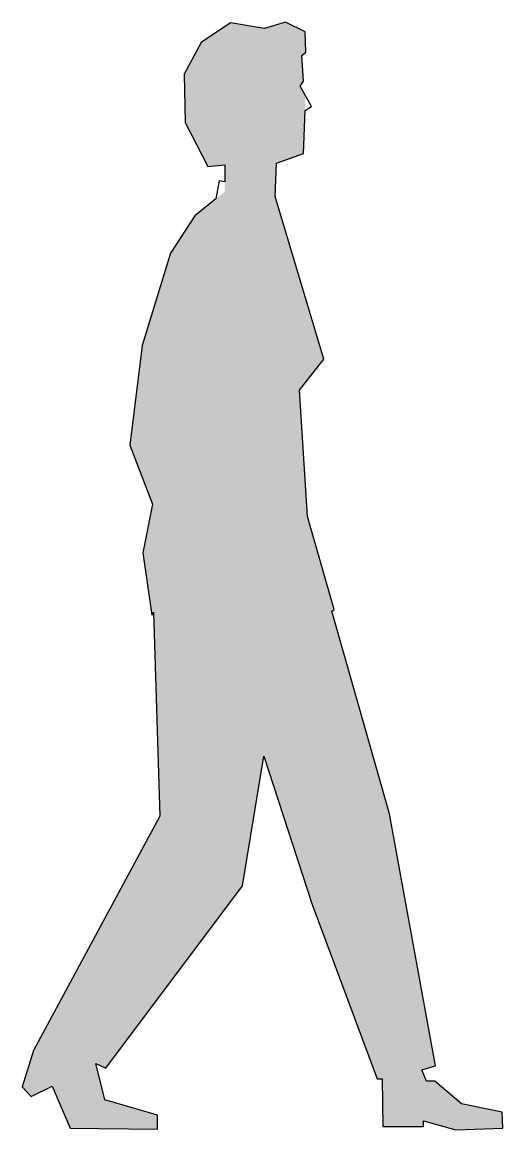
# Model space of a CAD drawing. Extents: x 6023 to 6733, y -6562 to -4925.
import ezdxf

# ---------------------------------------------------------------- set-up
doc = ezdxf.new("R2010")
doc.units = 0
doc.layers.get('0').update_dxf_attribs({"linetype": 'CONTINUOUS'})

# ---------------------------------------------------------------- blocks, each defined once
blk = doc.blocks.new('*U0')
at = {"linetype": 'CONTINUOUS'}
for points in [[(6331.1, -4926.4), (6288, -4955.1), (6381.4, -4934.7)], [(6412.5, -4925.2), (6381.4, -4934.7), (6441.3, -4939.5)], [(6381.4, -4934.7), (6288, -4955.1), (6441.3, -4939.5)], [(6441.3, -4939.5), (6288, -4955.1), (6442.4, -4969.5)], [(6288, -4955.1), (6262.8, -5001.8), (6442.4, -4969.5)], [(6442.4, -4969.5), (6262.8, -5001.8), (6436.5, -4974.3)], [(6436.5, -4974.3), (6262.8, -5001.8), (6438.9, -5012.6)], [(6262.8, -5001.8), (6264, -5073.7), (6438.9, -5012.6)], [(6438.9, -5012.6), (6264, -5073.7), (6434.1, -5019.8)], [(6434.1, -5019.8), (6264, -5073.7), (6442.1, -5034.1)], [(6442.1, -5034.1), (6264, -5073.7), (6438.9, -5119.2)], [(6264, -5073.7), (6297.5, -5138.3), (6438.9, -5119.2)], [(6438.9, -5119.2), (6297.5, -5138.3), (6322.7, -5135.9)], [(6438.9, -5119.2), (6322.7, -5135.9), (6399.3, -5133.5)], [(6399.3, -5133.5), (6322.7, -5135.9), (6396.9, -5182.6)], [(6322.7, -5135.9), (6322.7, -5175.6), (6396.9, -5182.6)], [(6322.7, -5175.6), (6278.4, -5211.4), (6396.9, -5182.6)], [(6396.9, -5182.6), (6278.4, -5211.4), (6468.8, -5423.3)], [(6278.4, -5211.4), (6242.5, -5266.5), (6468.8, -5423.3)], [(6242.5, -5266.5), (6200.5, -5403), (6468.8, -5423.3)], [(6200.5, -5403), (6182.6, -5550.3), (6468.8, -5423.3)], [(6468.8, -5423.3), (6182.6, -5550.3), (6432.9, -5468.8)], [(6432.9, -5468.8), (6182.6, -5550.3), (6444.8, -5655.7)], [(6182.6, -5550.3), (6216.1, -5637.7), (6444.8, -5655.7)], [(6216.1, -5637.7), (6201.7, -5709.6), (6444.8, -5655.7)], [(6444.8, -5655.7), (6201.7, -5709.6), (6484.4, -5793.4)], [(6201.7, -5709.6), (6217.3, -5797), (6484.4, -5793.4)], [(6201.7, -5709.6), (6214.9, -5801.8), (6217.3, -5797)], [(6484.4, -5793.4), (6217.3, -5797), (6480.8, -5795.8)], [(6480.8, -5795.8), (6217.3, -5797), (6380.2, -6010.1)], [(6217.3, -5797), (6226.9, -6098.8), (6380.2, -6010.1)], [(6480.8, -5795.8), (6380.2, -6010.1), (6565.8, -6095.2)], [(6380.2, -6010.1), (6226.9, -6098.8), (6349, -6201.7)], [(6380.2, -6010.1), (6452, -6229.3), (6565.8, -6095.2)], [(6226.9, -6098.8), (6040.1, -6444.8), (6349, -6201.7)], [(6565.8, -6095.2), (6452, -6229.3), (6634.1, -6467.6)], [(6349, -6201.7), (6040.1, -6444.8), (6132.3, -6464)], [(6349, -6201.7), (6132.3, -6464), (6146.7, -6471.2)], [(6452, -6229.3), (6547.8, -6486.8), (6634.1, -6467.6)], [(6040.1, -6444.8), (6023.3, -6498.7), (6067.6, -6497.5)], [(6040.1, -6444.8), (6067.6, -6497.5), (6132.3, -6464)], [(6132.3, -6464), (6067.6, -6497.5), (6145.5, -6517.9)], [(6634.1, -6467.6), (6547.8, -6486.8), (6613.7, -6473.6)], [(6613.7, -6473.6), (6547.8, -6486.8), (6555, -6486.8)], [(6613.7, -6473.6), (6555, -6486.8), (6620.9, -6490.3)], [(6067.6, -6497.5), (6023.3, -6498.7), (6036.5, -6513.1)], [(6067.6, -6497.5), (6094, -6559.8), (6145.5, -6517.9)], [(6555, -6486.8), (6556.2, -6557.4), (6620.9, -6490.3)], [(6632.9, -6490.3), (6556.2, -6557.4), (6672.4, -6523.9)], [(6556.2, -6557.4), (6632.9, -6490.3), (6620.9, -6490.3)], [(6145.5, -6517.9), (6094, -6559.8), (6223.3, -6540.6)], [(6672.4, -6523.9), (6556.2, -6557.4), (6616.1, -6549)], [(6672.4, -6523.9), (6616.1, -6549), (6732.3, -6535.9)], [(6223.3, -6540.6), (6094, -6559.8), (6223.3, -6561)], [(6732.3, -6535.9), (6616.1, -6549), (6733.5, -6559.8)], [(6616.1, -6549), (6556.2, -6557.4), (6616.1, -6557.4)], [(6616.1, -6549), (6664, -6562.2), (6733.5, -6559.8)]]:
    blk.add_solid(points, dxfattribs=at)

msp = doc.modelspace()

# ---------------------------------------------------------------- linework, layer by layer
at = {"color": 0}
for points in [[(6381.4, -4934.7), (6331.1, -4926.4), (6288, -4955.1), (6262.8, -5001.8), (6264, -5073.7), (6297.5, -5138.3), (6322.7, -5135.9), (6322.7, -5161.1), (6314.3, -5159.9), (6309.5, -5186.2), (6278.4, -5211.4), (6242.5, -5266.5), (6200.5, -5403), (6182.6, -5550.3), (6216.1, -5637.7), (6201.7, -5709.6), (6214.9, -5801.8), (6217.3, -5797), (6226.9, -6098.8), (6040.1, -6444.8), (6023.3, -6498.7), (6036.5, -6513.1), (6067.6, -6497.5), (6094, -6559.8), (6223.3, -6561), (6223.3, -6540.6), (6145.5, -6517.9), (6132.3, -6464), (6146.7, -6471.2), (6349, -6201.7), (6380.2, -6010.1), (6452, -6229.3), (6547.8, -6486.8), (6555, -6486.8), (6556.2, -6557.4), (6616.1, -6557.4), (6616.1, -6549), (6664, -6562.2), (6733.5, -6559.8), (6732.3, -6535.9), (6672.4, -6523.9), (6632.9, -6490.3), (6620.9, -6490.3), (6613.7, -6473.6), (6634.1, -6467.6), (6565.8, -6095.2), (6480.8, -5795.8), (6484.4, -5793.4), (6444.8, -5655.7), (6432.9, -5468.8), (6468.8, -5423.3), (6396.9, -5182.6), (6399.3, -5133.5), (6438.9, -5119.2), (6441.3, -5055.7), (6450.8, -5049.7), (6434.1, -5019.8), (6438.9, -5012.6), (6436.5, -4974.3), (6442.4, -4969.5), (6441.3, -4939.5), (6412.5, -4925.2), (6381.4, -4934.7), (6381.4, -4934.7)], [(6381.4, -4934.7), (6331.1, -4926.4), (6288, -4955.1), (6262.8, -5001.8), (6264, -5073.7), (6297.5, -5138.3), (6322.7, -5135.9), (6322.7, -5161.1), (6314.3, -5159.9), (6309.5, -5186.2), (6278.4, -5211.4), (6242.5, -5266.5), (6200.5, -5403), (6182.6, -5550.3), (6216.1, -5637.7), (6201.7, -5709.6), (6214.9, -5801.8), (6217.3, -5797), (6226.9, -6098.8), (6040.1, -6444.8), (6023.3, -6498.7), (6036.5, -6513.1), (6067.6, -6497.5), (6094, -6559.8), (6223.3, -6561), (6223.3, -6540.6), (6145.5, -6517.9), (6132.3, -6464), (6146.7, -6471.2), (6349, -6201.7), (6380.2, -6010.1), (6452, -6229.3), (6547.8, -6486.8), (6555, -6486.8), (6556.2, -6557.4), (6616.1, -6557.4), (6616.1, -6549), (6664, -6562.2), (6733.5, -6559.8), (6732.3, -6535.9), (6672.4, -6523.9), (6632.9, -6490.3), (6620.9, -6490.3), (6613.7, -6473.6), (6634.1, -6467.6), (6565.8, -6095.2), (6480.8, -5795.8), (6484.4, -5793.4), (6444.8, -5655.7), (6432.9, -5468.8), (6468.8, -5423.3), (6396.9, -5182.6), (6399.3, -5133.5), (6438.9, -5119.2), (6441.3, -5055.7), (6450.8, -5049.7), (6434.1, -5019.8), (6438.9, -5012.6), (6436.5, -4974.3), (6442.4, -4969.5), (6441.3, -4939.5), (6412.5, -4925.2), (6381.4, -4934.7)]]:
    msp.add_lwpolyline(points, dxfattribs=at)

# ---------------------------------------------------------------- block references
at = {"color": 0, "linetype": 'CONTINUOUS'}
msp.add_blockref('*U0', (0, 0), dxfattribs=at)

doc.saveas('drawing.dxf')
